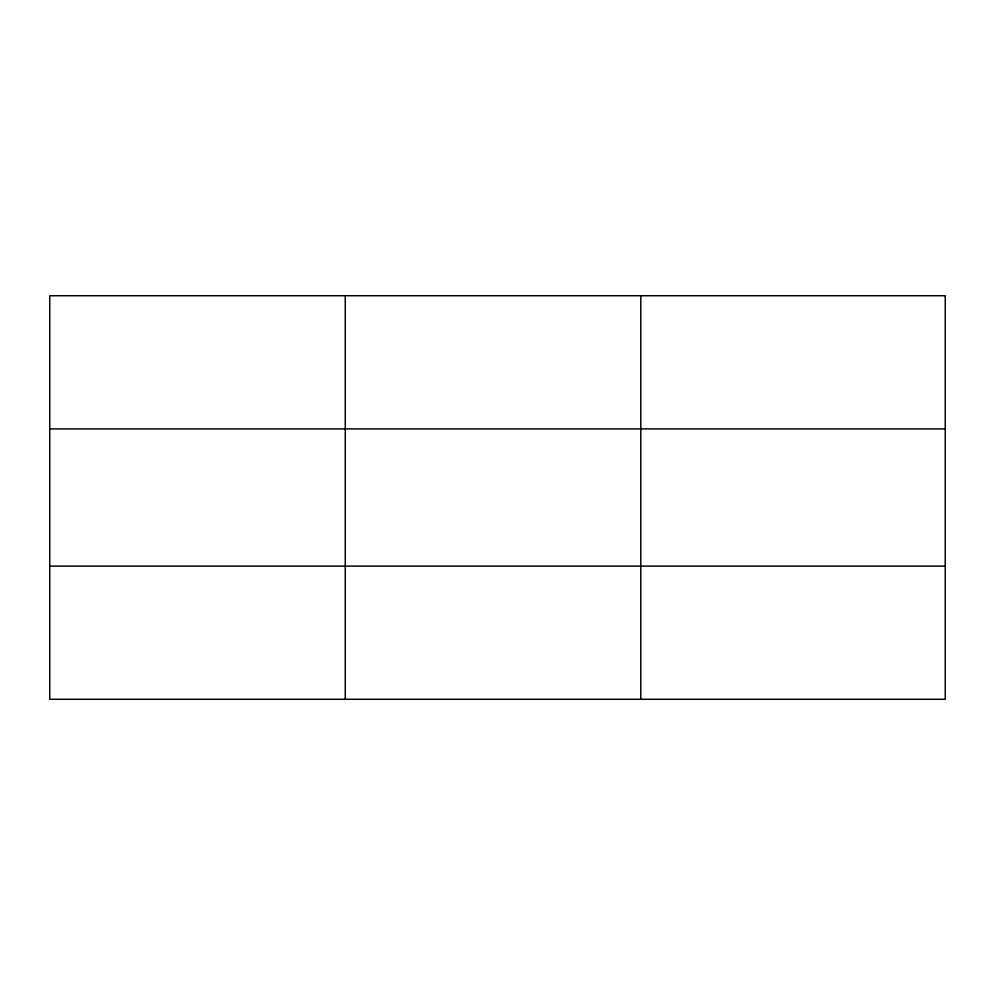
<?xml version="1.0" encoding="UTF-8"?>
<svg xmlns="http://www.w3.org/2000/svg" width="995" height="995" viewBox="0 0 995 995"><rect width="100%" height="100%" fill="white"/><g stroke="black" fill="none" stroke-linecap="round" stroke-linejoin="round"><path stroke-width="1.49" d="M345.265 295.726L345.265 699.274M640.78 295.726L640.78 699.274M49.75 428.895L945.25 428.895M49.75 566.105L945.25 566.105M945.25 295.726L945.25 699.274L49.75 699.274L49.75 295.726L945.25 295.726"/></g></svg>
